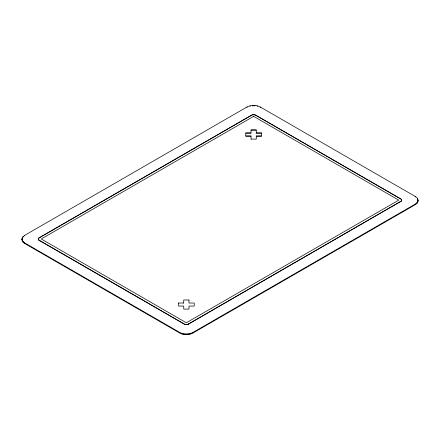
<?xml version="1.0" encoding="UTF-8"?>
<svg xmlns="http://www.w3.org/2000/svg" width="440" height="440" viewBox="0 0 440 440"><rect width="100%" height="100%" fill="white"/><g stroke="black" fill="none" stroke-linecap="round" stroke-linejoin="round"><path stroke-width="0.66" d="M22 239.135L22.715 237.066L24.745 235.312L247.022 106.981C251.086 104.858 256.207 104.858 260.271 106.981L415.256 196.46C418.841 197.901 418.853 203.247 415.256 204.688L192.979 333.02C188.914 335.143 183.794 335.143 179.729 333.02L24.745 243.54L22.715 241.786L22 239.135L22.082 240.422M22 239.718L22.082 238.431M417.918 201.57L418 200.282L418 200.865M22.082 239.839L22.715 241.203L24.745 242.957L179.729 332.437C183.794 334.56 188.914 334.56 192.979 332.437L415.256 204.105L417.285 202.351L417.918 200.987M39.149 237.776L251.543 115.148A2.976 1.716 0 0 1 255.75 115.148L400.851 198.924A2.976 1.716 0 0 1 400.851 201.35L188.458 324.126A2.976 1.716 0 0 1 184.25 324.126L39.149 240.35A2.976 1.716 0 0 1 39.149 237.919L39.149 237.776A2.976 1.716 0 0 0 39.149 240.202L39.149 240.933M39.149 237.919L251.543 115.297A2.976 1.716 0 0 1 255.75 115.297L400.851 199.067A2.976 1.716 0 0 1 401.324 199.424M39.149 240.202L184.25 323.978A2.976 1.716 0 0 0 188.458 323.978L400.851 201.35M251.02 139.123L251.02 136.065L245.762 136.087L245.762 133.029L251.02 133.056L251.02 129.993L256.273 129.993L256.273 133.056L261.531 133.056L261.531 136.087L256.273 136.087L256.273 139.123L251.02 139.101M251.02 130.02L256.273 130.02M245.762 133.029L251.02 133.029M256.273 133.029L261.531 133.029M245.762 136.065L251.02 136.065M256.273 136.065L261.531 136.065M188.98 300.003L183.728 299.976L183.728 303.039M178.47 303.039L183.728 303.012M417.918 199.579L417.918 200.162M417.681 198.886L417.681 199.469L417.285 198.215M417.681 201.685L417.681 202.268M417.285 202.351L417.285 202.934M416.746 202.989L416.746 203.572M415.256 196.46L415.256 197.043M415.256 204.105L415.256 204.688M260.271 106.981L260.271 107.564M257.23 105.804L257.23 106.387M254.87 105.441L254.87 106.024M253.649 105.397L253.649 105.98M252.423 105.441L252.423 106.024M250.063 105.804L250.063 106.387M247.022 106.981L247.022 107.564M192.979 332.437L192.979 333.02M191.037 333.3L191.037 333.883M189.937 333.614L189.937 334.197M188.98 299.976L188.98 303.039L194.238 303.012L194.238 306.07L188.98 306.07L188.98 309.106L183.728 309.084L183.728 306.048L178.47 306.07L178.47 303.012M188.777 333.839L188.777 334.422M188.469 323.966L188.458 324.704M187.578 333.977L187.578 334.56M186.351 334.02L186.351 334.604M185.13 333.977L185.13 334.56M183.931 333.839L183.931 334.422M182.771 333.614L182.771 334.197M181.671 333.3L181.671 333.883M179.729 332.437L179.729 333.02M24.745 235.312L24.745 235.895M24.745 242.957L24.745 243.54M23.254 236.429L23.254 237.012M23.254 241.841L23.254 242.424M22.715 237.066L22.319 238.315L22.319 237.732M22.715 241.203L22.715 241.786M22.319 240.532L22.319 241.115M401.621 199.837A2.976 1.716 0 0 1 400.851 201.498M253.649 116.364L41.25 238.986L186.351 322.762L398.75 200.139L253.649 116.364"/></g></svg>
